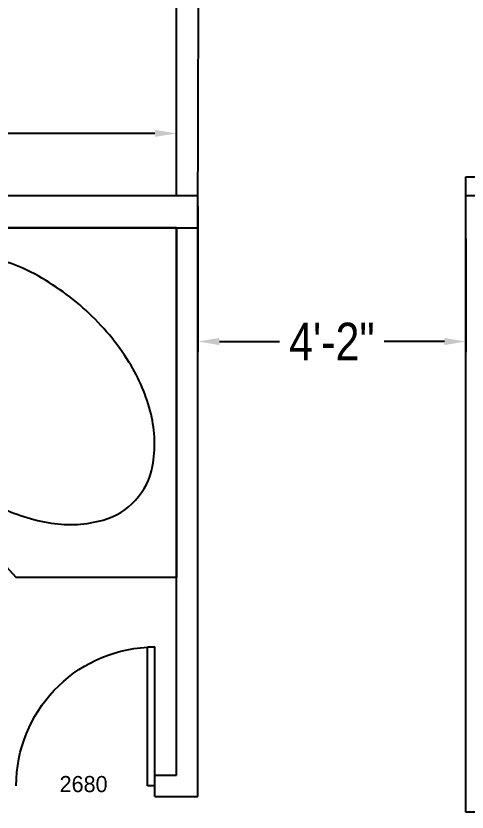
# Model space of a CAD drawing. Header units: inches. Extents: x -1842 to 12195, y -2228 to 2193.
# Drawn here: x 4225.8 to 4310, y 905.6 to 1054 of the extents above; entities that cross this region are included whole.
import ezdxf

# ---------------------------------------------------------------- set-up
doc = ezdxf.new("R2010")
doc.units = ezdxf.units.IN
doc.header["$LTSCALE"] = 6
doc.header["$MEASUREMENT"] = 0
for name, color, linetype in [('CABS', 23, 'Continuous'), ('Title Block', 7, 'Continuous'), ('TITLES', 3, 'Continuous'), ('windows', 4, 'Continuous')]:
    doc.layers.add(name, color=color, linetype=linetype)
doc.styles.add('HS-DESIGN-TTLB', font='GOTHIC.TTF')
doc.styles.get("Standard").update_dxf_attribs({"font": 'ARIALN.TTF'})
doc.dimstyles.get("Standard").update_dxf_attribs({"dimtxt": 7, "dimasz": 4, "dimexe": 2, "dimexo": 2, "dimgap": 2, "dimtad": 0, "dimtih": 1, "dimtoh": 1, "dimdec": 0, "dimzin": 0, "dimdsep": 46, "dimlunit": 4, "dimtxsty": 'Standard', "dimcen": 0.09, "dimclrd": 3, "dimclre": 3, "dimclrt": 3, "dimadec": 0, "dimazin": 0, "dimtfac": 1, "dimtdec": 0, "dimtofl": 0, "dimtmove": 0, "dimatfit": 3, "dimfxl": 1, "dimtolj": 1, "dimtzin": 0, "dimarcsym": 0})

# ---------------------------------------------------------------- blocks, each defined once
blk = doc.blocks.new('A$C5D6C675C')
for p, q in [((0, 1.1), (1.2, 1.1)), ((0, 1.1), (0, 0)), ((1.2, 1.1), (1.2, 0.55)), ((0.6, 0), (1.2, 0.55)), ((0, 0), (0.6, 0))]:
    blk.add_line(p, q)
blk.add_lwpolyline([(0.1712, 0.1268, 0.139889), (0.2876, 0.0686, 0.107118), (0.4663, 0.0735, 0.079812), (0.6439, 0.1486, 0.067459), (0.8218, 0.2967, 0.067459), (0.9539, 0.4868, 0.079812), (1.0133, 0.6702, 0.107118), (1.0027, 0.8487, 0.139889), (0.9345, 0.9596, 0.139889), (0.8181, 1.0178, 0.107118), (0.6394, 1.0129, 0.079812), (0.4618, 0.9378, 0.067459), (0.2839, 0.7897, 0.067459), (0.1518, 0.5996, 0.079812), (0.0924, 0.4162, 0.107118), (0.103, 0.2377, 0.139889)], format="xyb", close=True)
blk.add_circle((0.25, 0.225), 0.025)
blk = doc.blocks.new('door')
at = {"layer": 'windows'}
for p, q in [((9950.29, 7178.88), (9948.56, 7178.88)), ((9948.56, 7178.88), (9948.56, 7146.97)), ((9950.29, 7178.88), (9948.56, 7178.88)), ((9950.29, 7178.88), (9950.29, 7146.97)), ((9948.56, 7146.97), (9950.29, 7146.97))]:
    blk.add_line(p, q, dxfattribs=at)
blk.add_arc((9950.29, 7178.88), 31.9, 180, 266.8995, dxfattribs=at)
blk = doc.blocks.new('*D109')
at = {"layer": 'Defpoints', "color": 0, "transparency": 16777216}
for p in [(4171.93, 1032.06), (4171.93, 1020.48), (4255.73, 1020.48)]:
    blk.add_point(p, dxfattribs=at)
at = {"layer": 'Title Block', "color": 3, "lineweight": -2, "transparency": 16777216}
for p, q in [((4171.93, 1022.48), (4171.93, 1034.06)), ((4255.73, 1022.48), (4255.73, 1034.06)), ((4175.93, 1032.06), (4209.22, 1032.06)), ((4251.73, 1032.06), (4218.45, 1032.06))]:
    blk.add_line(p, q, dxfattribs=at)
at = {"layer": 'Title Block', "color": 3, "transparency": 16777216}
for points in [[(4175.93, 1032.73), (4175.93, 1031.4), (4171.93, 1032.06)], [(4251.73, 1032.73), (4251.73, 1031.4), (4255.73, 1032.06)]]:
    blk.add_solid(points, dxfattribs=at)
at = {"layer": 'Title Block', "color": 3, "transparency": 16777216, "insert": (4213.83, 1032.06), "char_height": 7, "attachment_point": 5}
blk.add_mtext("\\A1;7'", dxfattribs=at)
blk = doc.blocks.new('*D110')
at = {"layer": 'Defpoints', "color": 0, "transparency": 16777216}
for p in [(4259.75, 1020.48), (4309.73, 1014.48), (4309.73, 993.28)]:
    blk.add_point(p, dxfattribs=at)
at = {"layer": 'Title Block', "color": 3, "lineweight": -2, "transparency": 16777216}
for p, q in [((4259.75, 1018.48), (4259.75, 991.28)), ((4309.73, 1012.48), (4309.73, 991.28)), ((4263.75, 993.28), (4274.99, 993.28)), ((4305.73, 993.28), (4294.49, 993.28))]:
    blk.add_line(p, q, dxfattribs=at)
at = {"layer": 'Title Block', "color": 3, "transparency": 16777216}
for points in [[(4263.75, 993.94), (4263.75, 992.61), (4259.75, 993.28)], [(4305.73, 993.94), (4305.73, 992.61), (4309.73, 993.28)]]:
    blk.add_solid(points, dxfattribs=at)
at = {"layer": 'Title Block', "color": 3, "transparency": 16777216, "insert": (4284.74, 993.28), "char_height": 7, "attachment_point": 5}
blk.add_mtext('\\A1;4\'-2"', dxfattribs=at)

msp = doc.modelspace()

# ---------------------------------------------------------------- linework, layer by layer
at = {"layer": 'Title Block'}
for p, q in [((4255.7317762, 1020.4778393), (4255.7317762, 1060.4778393)), ((4259.7317762, 1014.4778393), (4259.8317762, 1056.4778393)), ((4309.7317762, 1014.4778393), (4309.7317762, 1023.9778393)), ((4309.7317762, 1023.9778393), (4313.7317762, 1023.9778393)), ((4203.9317762, 1020.4778393), (4259.7460619, 1020.4778393)), ((4309.7317762, 1020.4778393), (4315.7317762, 1020.4778393)), ((4203.9317762, 1014.4778393), (4259.7317762, 1014.4778393)), ((4255.7317762, 912.4778393), (4255.7317762, 1014.4778393)), ((4259.7317762, 908.4778393), (4259.7317762, 1014.4778393)), ((4309.7317762, 905.5766679), (4309.7317762, 1014.4778393)), ((4251.7317762, 912.4778393), (4255.7317762, 912.4778393)), ((4251.7317762, 908.4778393), (4251.7317762, 912.4778393)), ((4251.7317762, 908.4778393), (4259.7317762, 908.4778393)), ((4315.7317762, 905.5766679), (4309.7317762, 905.5766679))]:
    msp.add_line(p, q, dxfattribs=at)

# ---------------------------------------------------------------- block references
at = {"layer": 'CABS', "xscale": 54.32621164492499, "yscale": 54.32621164492499, "zscale": 54.32621164492499, "rotation": 270}
msp.add_blockref('A$C5D6C675C', (4195.9729428, 1014.4778411), dxfattribs=at)
at = {"layer": 'TITLES', "xscale": -0.8111956009193224, "yscale": 0.8111956009193224, "zscale": 0.8111956009193224, "rotation": 180}
msp.add_blockref('door', (-3819.8975077, 6733.9502575), dxfattribs=at)

# ---------------------------------------------------------------- texts
at = {"layer": 'Title Block', "insert": (4233.9401909, 912.2995947), "char_height": 3.0096, "width": 43.611515527, "attachment_point": 1, "style": 'HS-DESIGN-TTLB'}
msp.add_mtext('2680', dxfattribs=at)

# ---------------------------------------------------------------- dimensions: what is measured, and where the dimension line sits
at = {"layer": 'Title Block'}
for base, p1, p2, picture, middle in [((4171.9317762, 1032.0636726), (4255.7317762, 1020.4778393), (4171.9317762, 1020.4778393), '*D109', (4213.8317762, 1032.0636726)), ((4309.7317762, 993.2778393), (4259.7460619, 1020.4778393), (4309.7317762, 1014.4778393), '*D110', (4284.7389191, 993.2778393))]:
    dim = msp.add_linear_dim(base=base, p1=p1, p2=p2, dimstyle='Standard', dxfattribs=at)
    dim.commit()
    dim.dimension.update_dxf_attribs({"geometry": picture, "text_midpoint": middle})

doc.saveas('drawing.dxf')
